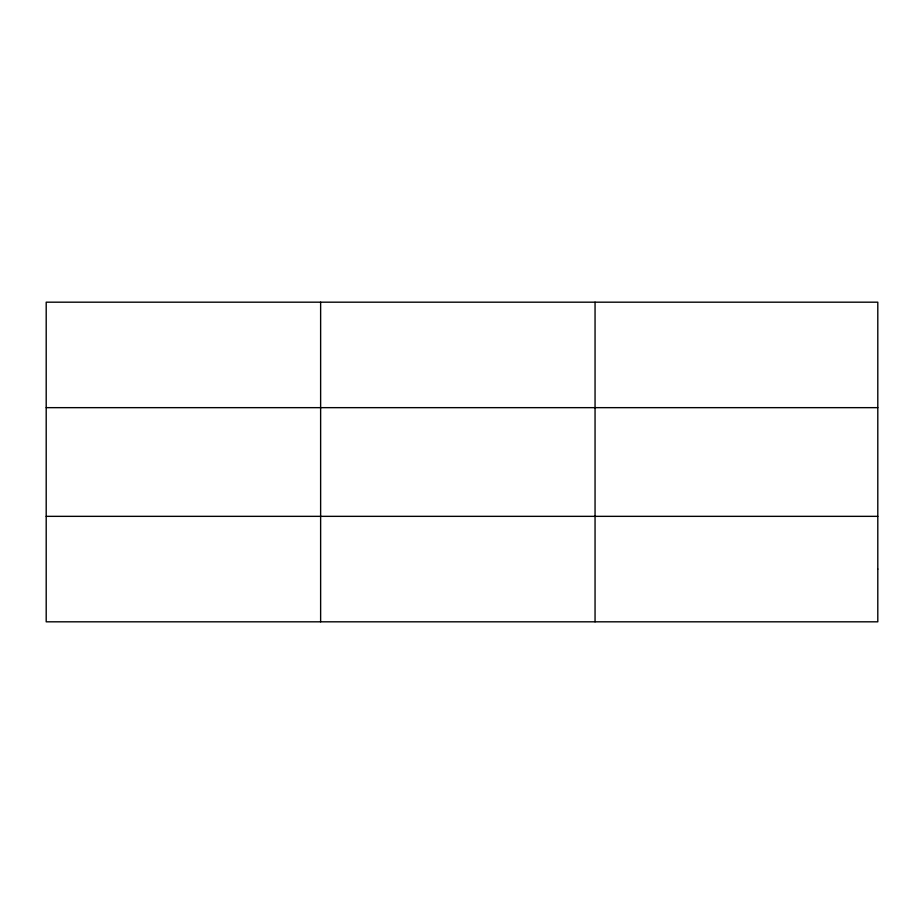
<?xml version="1.0" encoding="UTF-8"?>
<svg xmlns="http://www.w3.org/2000/svg" width="924" height="924" viewBox="0 0 924 924"><rect width="100%" height="100%" fill="white"/><g stroke="black" fill="none" stroke-linecap="round" stroke-linejoin="round"><path stroke-width="1.39" d="M320.628 621.817L320.628 302.183M595.056 621.817L595.056 302.183M46.2 407.657L877.8 407.657M46.2 516.343L877.8 516.343M877.8 569.08L877.8 621.817L46.2 621.817L46.2 302.183L877.8 302.183L877.8 569.08"/></g></svg>
